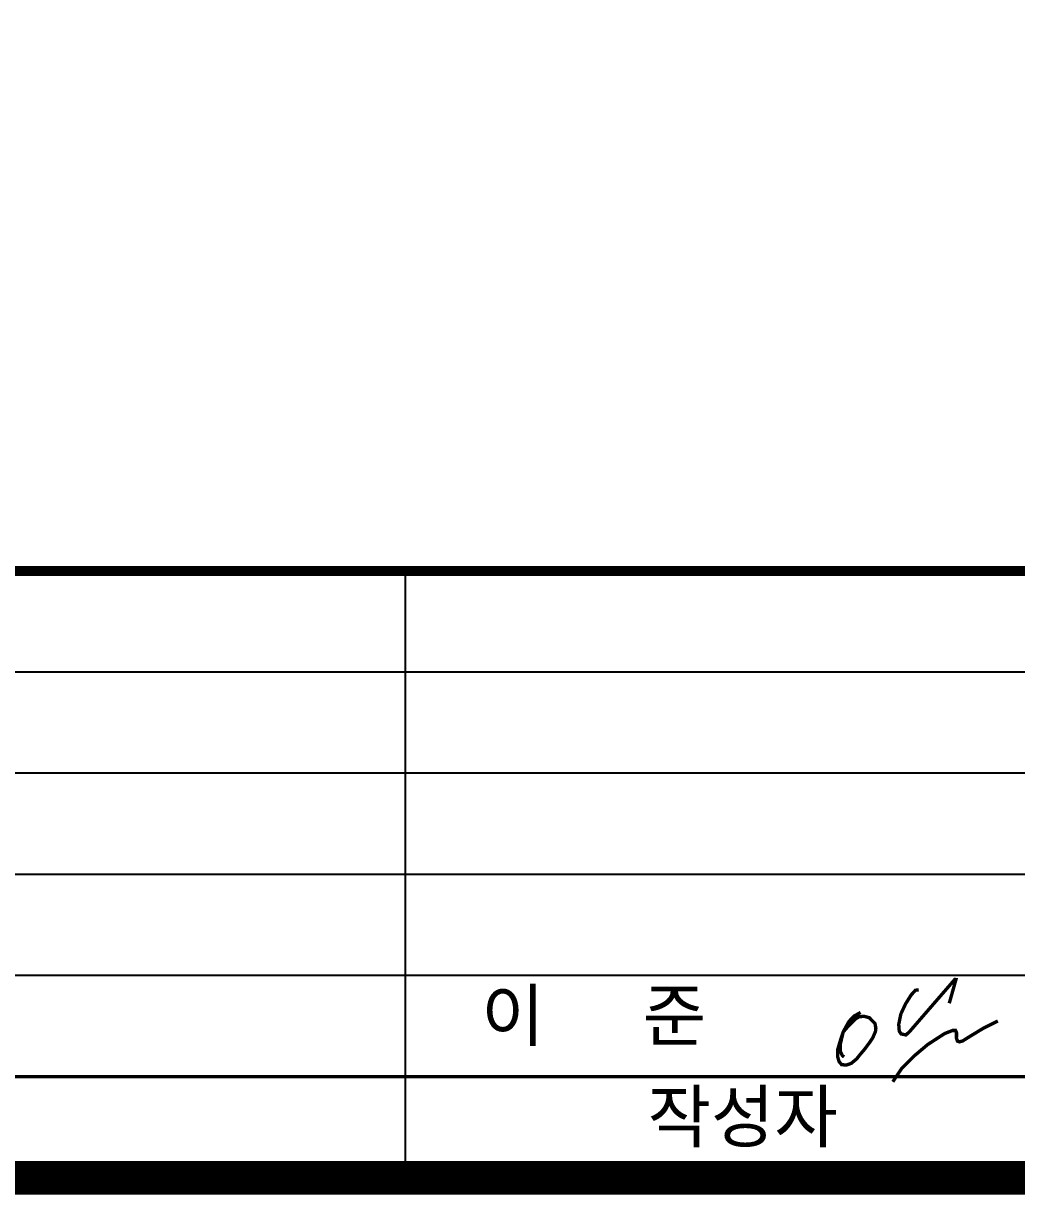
# Model space of a CAD drawing. Header units: feet. Extents: x 0 to 420500, y 0 to 297000.
# Drawn here: x 220160 to 249624, y 9500 to 44250 of the extents above; entities that cross this region are included whole.
import ezdxf
from ezdxf.enums import TextEntityAlignment as Align

# ---------------------------------------------------------------- set-up
doc = ezdxf.new("R2010")
doc.units = ezdxf.units.FT
doc.header["$LTSCALE"] = 2750
doc.header["$MEASUREMENT"] = 0
for name, color, linetype in [('CX-BORD-LIN1', 4, 'CONTINUOUS'), ('CX-BORD-LIN2', 3, 'CONTINUOUS'), ('CX-BORD-TEX2', 7, 'CONTINUOUS'), ('CX-BORD-TEX3', 6, 'CONTINUOUS'), ('CX-MISC', 2, 'CONTINUOUS')]:
    doc.layers.add(name, color=color, linetype=linetype)
doc.styles.add('TB_TEXT', font='')
doc.styles.add('TB_WBTXT', font='')
doc.styles.add('TB_WMTXT', font='')
doc.styles.get('TB_TEXT').set_extended_font_data('DotumChe')
doc.styles.get('TB_WBTXT').set_extended_font_data('Dotum')
doc.styles.get('TB_WMTXT').set_extended_font_data('DotumChe')

# ---------------------------------------------------------------- blocks, each defined once
blk = doc.blocks.new('CXBLKA1-KHCA')
at = {"layer": 'CX-BORD-LIN1', "const_width": 2}
blk.add_lwpolyline([(796, 0), (0, 0), (0, 554), (796, 554)], close=True, dxfattribs=at)
at = {"layer": 'CX-BORD-LIN1'}
for points, const_width in [([(796, 36), (0, 36)], 0.6), ([(558, 6), (270, 6)], 0.2)]:
    blk.add_lwpolyline(points, dxfattribs=dict(at, const_width=const_width))
blk.add_lwpolyline([(438, 0), (438, 36)], dxfattribs=at)
at = {"layer": 'CX-BORD-LIN2'}
blk.add_line((558, 30), (270, 30), dxfattribs=at)
for points in [[(558, 24), (270, 24)], [(558, 18), (270, 18)], [(558, 12), (270, 12)]]:
    blk.add_lwpolyline(points, dxfattribs=at)
at = {"layer": 'CX-BORD-LIN1', "style": 'TB_TEXT'}
for tag, p in [('TR_RCON5', (342.303, 33)), ('TR_RCON4', (342.303, 27)), ('TR_RCON3', (342.303, 21)), ('TR_RCON2', (342.303, 15)), ('TR_RCON1', (342.303, 9))]:
    blk.add_attdef(tag, text='', height=3.5, dxfattribs=at).set_placement(p, align=Align.MIDDLE_LEFT)
for tag, height, p in [('TR_DGN5', 3.5, (451.118, 33)), ('TR_CHK5', 3.5, (491.118, 33)), ('TR_RNUM5', 3, (285.105, 32.637)), ('TR_RDAT5', 3.5, (317.5, 33)), ('TR_APP5', 3.5, (531.118, 33)), ('TR_RDAT4', 3.5, (317.5, 27)), ('TR_DGN4', 3.5, (451.118, 27)), ('TR_CHK4', 3.5, (491.118, 27)), ('TR_APP4', 3.5, (531.118, 27)), ('TR_RNUM4', 3, (285.105, 26.637)), ('TR_RDAT3', 3.5, (317.5, 21)), ('TR_DGN3', 3.5, (451.118, 21)), ('TR_CHK3', 3.5, (491.118, 21)), ('TR_APP3', 3.5, (531.118, 21)), ('TR_RNUM3', 3, (285.105, 20.637)), ('TR_RDAT2', 3.5, (317.5, 15)), ('TR_DGN2', 3.5, (451.118, 15)), ('TR_CHK2', 3.5, (491.118, 15)), ('TR_APP2', 3.5, (531.118, 15)), ('TR_RNUM2', 3, (285.105, 14.637)), ('TR_RDAT1', 3.5, (317.5, 9)), ('TR_DGN1', 3.5, (451.118, 9)), ('TR_CHK1', 3.5, (491.118, 9)), ('TR_APP1', 3.5, (531.118, 9)), ('TR_RNUM1', 3, (285.105, 8.637))]:
    blk.add_attdef(tag, text='', height=height, dxfattribs=at).set_placement(p, align=Align.MIDDLE_CENTER)
at = {"layer": 'CX-BORD-LIN2', "style": 'TB_TEXT'}
blk.add_attdef('TD_VERSION', text='', height=3, rotation=90, dxfattribs=at).set_placement((800.5, 48.015), align=Align.MIDDLE_CENTER)
at = {"layer": 'CX-BORD-TEX2', "style": 'TB_WMTXT'}
for tag, height, p in [('TB_CNAME', 5, (15.345, 531.832)), ('TB_CSCOP', 4, (16.635, 523.832))]:
    blk.add_attdef(tag, text='', height=height, dxfattribs=at).set_placement(p, align=Align.BOTTOM_LEFT)
at = {"layer": 'CX-BORD-TEX2', "style": 'TB_WBTXT'}
for tag, height, p in [('TB_MTITIL', 10, (398, 533.326)), ('TB_STITL', 7, (398, 518.326))]:
    blk.add_attdef(tag, text='', height=height, dxfattribs=at).set_placement(p, align=Align.MIDDLE_CENTER)
at = {"layer": 'CX-BORD-TEX3', "style": 'TB_TEXT'}
blk.add_text('작성자', height=3, dxfattribs=at).set_placement((458, 3.662), align=Align.MIDDLE)
for tag, height, p in [('TD_LNDST', 4.5, (215, 31.5)), ('TD_DSECT', 4.5, (605.5, 31.5)), ('TD_DDIST', 4.5, (654.5, 31.5)), ('TD_DNAME_TOP', 4.5, (755, 27.957)), ('TD_CSECT', 4.5, (605.5, 22.5)), ('TD_CDIST', 4.5, (654.5, 22.5)), ('TD_DNAME_MAIN', 4.5, (755, 21.473)), ('TD_DNAME_BOT', 3, (755, 15.249)), ('TD_HSCAL', 4.5, (620.884, 13.748)), ('TD_VSCAL', 4.5, (656.861, 13.748)), ('TD_CCOMP', 4.5, (215, 13.593)), ('TD_FIELD', 4.5, (180, 5.125)), ('TD_CSTEP', 4.5, (250.744, 5.125)), ('TD_DWGCODE', 4.5, (637, 4.791)), ('TD_DWGNO', 4.5, (755, 5.002))]:
    blk.add_attdef(tag, text='', height=height, dxfattribs=at).set_placement(p, align=Align.MIDDLE_CENTER)
for tag, height, width, p in [('TD_DCOMP', 4.5, 0.95, (215, 22.588)), ('TD_CNAME', 5, 0.78, (65, 7.596))]:
    blk.add_attdef(tag, text='', height=height, dxfattribs=dict(at, width=width)).set_placement(p, align=Align.MIDDLE_CENTER)
blk = doc.blocks.new('CXGLOGO-싸인4')
at = {"layer": 'CX-MISC', "const_width": 20}
for points in [[(50.9, 2422.3), (31.4, 2419.4), (6.5, 2392), (-26.9, 2338.8), (-54.9, 2278.6), (-67.5, 2217), (-64.4, 2176.9), (-53.7, 2160.5), (-24.6, 2154.2), (-2.3, 2175), (265.4, 2484), (272, 2483), (232.3, 2342.2)], [(-293.7, 2287.8), (-332.8, 2265.9), (-363.1, 2233.9), (-385.5, 2193.4), (-397.2, 2171.1), (-413.5, 2122.3), (-429.8, 2066.9), (-430.2, 2025.8), (-421.6, 1996.7), (-406.8, 1978.3), (-379.8, 1975.3), (-349, 1985.8), (-316.8, 2012.8), (-296.5, 2038.3), (-271, 2068.2), (-241.1, 2108.4), (-221.7, 2137), (-205.5, 2175.1), (-203.2, 2194.8), (-208.5, 2221.9), (-241.1, 2256), (-272.8, 2265), (-302.5, 2262.4), (-325.8, 2248.2), (-369, 2204.6), (-397.2, 2171.1), (-414.3, 2098.3), (-414.2, 2056.5), (-402.8, 2032.8), (-391.8, 2023.5)], [(-102.5, 1876.6), (-49.9, 1955.4), (25.9, 2031.1), (104.8, 2097.6), (205, 2162.6), (250.8, 2180.6), (269.2, 2180.6), (275.4, 2167.9), (275.1, 2135.1), (280.4, 2117.9), (292.4, 2113.4), (310.4, 2117.9), (356.3, 2146.5), (434.2, 2193.9), (520.4, 2236.7)]]:
    blk.add_lwpolyline(points, dxfattribs=at)
blk = doc.blocks.new('CXGLOGO-싸인1')
at = {"layer": 'CX-MISC', "xscale": 0.1000000000003638, "yscale": 0.1000000000003638, "zscale": 0.1000000000003638}
blk.add_blockref('CXGLOGO-싸인4', (10282.37, -1177.38), dxfattribs=at)

msp = doc.modelspace()

# ---------------------------------------------------------------- block references
at = {"layer": 'CX-MISC'}
for name, p, xscale, yscale, zscale in [('CXBLKA1-KHCA', (12500, 10000), 500, 500, 500), ('CXGLOGO-싸인1', (-267653, 62334), 49.99999998835847, 49.99999998835847, 49.99999998835847)]:
    msp.add_blockref(name, p, dxfattribs=dict(at, xscale=xscale, yscale=yscale, zscale=zscale))

# ---------------------------------------------------------------- texts
at = {"layer": 'CX-BORD-TEX3', "style": 'TB_TEXT'}
msp.add_text('이   준', height=1500, dxfattribs=at).set_placement((237078, 14831), align=Align.MIDDLE)
msp.add_text('이   준', height=1500, dxfattribs=at).set_placement((237078, 14831), align=Align.MIDDLE)

doc.saveas('drawing.dxf')
